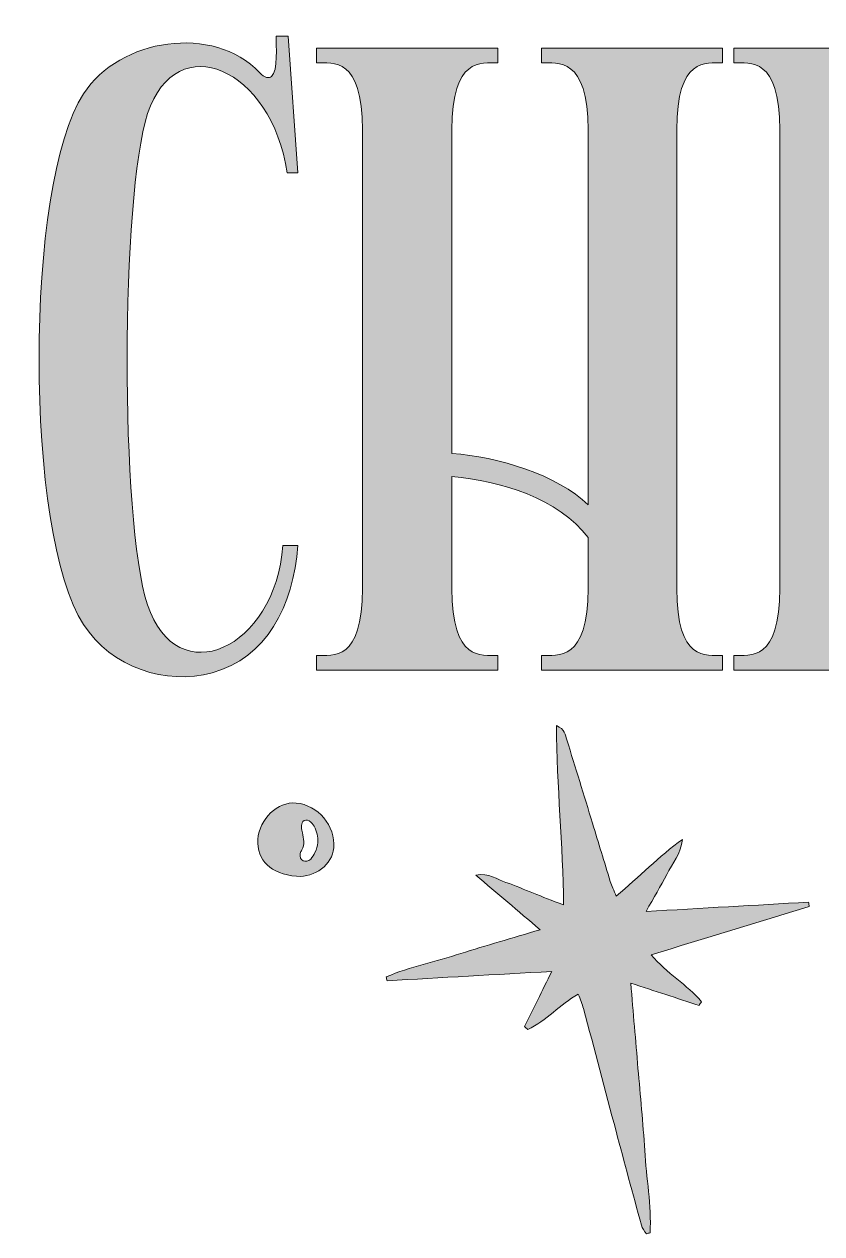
# Model space of a CAD drawing. Header units: inches. Extents: x 50 to 1030, y -1015 to -65.
# Drawn here: x 87 to 322.2, y -938.9 to -582.4 of the extents above; entities that cross this region are included whole.
import ezdxf

# ---------------------------------------------------------------- set-up
doc = ezdxf.new("R2010")
doc.units = ezdxf.units.IN
doc.header["$MEASUREMENT"] = 0
doc.layers.add('Layer 1', color=7, linetype='Continuous')

# ---------------------------------------------------------------- blocks, each defined once
blk = doc.blocks.new('block 2')
at = {"layer": 'Layer 1', "true_color": 0xffffff}
h = blk.add_hatch(color=7, dxfattribs=at)
h.dxf.hatch_style = 2
edge = h.paths.add_edge_path()
edge.add_spline(control_points=[(163.28, -736.02), (161.06, -766.69), (132.02, -779.62), (123.38, -753.51), (115.17, -728.41), (115.62, -633.34), (123.38, -608.74), (132.02, -583.14), (159.96, -595.31), (164.61, -626.24), (164.61, -626.24), (167.72, -626.24), (167.72, -626.24), (167.72, -626.24), (164.83, -585.92), (164.83, -585.92), (164.83, -585.92), (161.29, -585.92), (161.29, -585.92), (161.29, -588.46), (161.95, -596.07), (159.96, -597.84), (159.29, -598.35), (157.96, -598.35), (156.41, -596.57), (142.89, -582.37), (115.17, -586.43), (104.53, -602.91), (87.02, -629.28), (87.02, -732.97), (104.53, -759.34), (112.74, -772.02), (128.92, -777.34), (142.44, -773.54), (158.41, -769.23), (166.39, -754.02), (167.72, -736.02), (167.72, -736.02), (163.28, -736.02), (163.28, -736.02)], knot_values=[0, 0, 0, 0, 1, 1, 1, 2, 2, 2, 3, 3, 3, 4, 4, 4, 5, 5, 5, 6, 6, 6, 7, 7, 7, 8, 8, 8, 9, 9, 9, 10, 10, 10, 11, 11, 11, 12, 12, 12, 13, 13, 13, 13], degree=3, periodic=1)
h = blk.add_hatch(color=7, dxfattribs=at)
h.dxf.hatch_style = 2
edge = h.paths.add_edge_path()
edge.add_spline(control_points=[(292.97, -593.78), (292.97, -593.78), (292.97, -589.47), (292.97, -589.47), (275.24, -589.47), (257.5, -589.47), (239.54, -589.47), (239.54, -589.47), (239.54, -593.78), (239.54, -593.78), (244.42, -593.78), (253.29, -592.01), (253.29, -613.56), (253.29, -613.56), (253.29, -724.1), (253.29, -724.1), (244.42, -715.23), (226.69, -709.9), (213.16, -708.89), (213.16, -708.89), (213.16, -613.56), (213.16, -613.56), (213.16, -592.01), (221.81, -593.78), (226.69, -593.78), (226.69, -593.78), (226.69, -589.47), (226.69, -589.47), (208.95, -589.47), (190.99, -589.47), (173.26, -589.47), (173.26, -589.47), (173.26, -593.78), (173.26, -593.78), (178.13, -593.78), (186.78, -592.01), (186.78, -613.56), (186.78, -658.69), (186.78, -703.56), (186.78, -748.69), (186.78, -770.24), (178.13, -768.47), (173.26, -768.47), (173.26, -768.47), (173.26, -772.78), (173.26, -772.78), (190.99, -772.78), (208.95, -772.78), (226.69, -772.78), (226.69, -772.78), (226.69, -768.47), (226.69, -768.47), (221.81, -768.47), (213.16, -770.24), (213.16, -748.69), (213.16, -748.69), (213.16, -715.73), (213.16, -715.73), (227.57, -717), (244.64, -722.07), (253.29, -733.73), (253.29, -733.73), (253.29, -748.69), (253.29, -748.69), (253.29, -770.24), (244.42, -768.47), (239.54, -768.47), (239.54, -768.47), (239.54, -772.78), (239.54, -772.78), (257.5, -772.78), (275.24, -772.78), (292.97, -772.78), (292.97, -772.78), (292.97, -768.47), (292.97, -768.47), (288.09, -768.47), (279.45, -770.24), (279.45, -748.69), (279.45, -703.56), (279.45, -658.69), (279.45, -613.56), (279.45, -592.01), (288.09, -593.78), (292.97, -593.78)], knot_values=[0, 0, 0, 0, 1, 1, 1, 2, 2, 2, 3, 3, 3, 4, 4, 4, 5, 5, 5, 6, 6, 6, 7, 7, 7, 8, 8, 8, 9, 9, 9, 10, 10, 10, 11, 11, 11, 12, 12, 12, 13, 13, 13, 14, 14, 14, 15, 15, 15, 16, 16, 16, 17, 17, 17, 18, 18, 18, 19, 19, 19, 20, 20, 20, 21, 21, 21, 22, 22, 22, 23, 23, 23, 24, 24, 24, 25, 25, 25, 26, 26, 26, 27, 27, 27, 28, 28, 28, 28], degree=3, periodic=1)
h = blk.add_hatch(color=7, dxfattribs=at)
h.dxf.hatch_style = 2
edge = h.paths.add_edge_path()
edge.add_spline(control_points=[(411.35, -821.2), (418.23, -821.2), (424.88, -820.69), (431.31, -818.16), (479.86, -797.62), (469.66, -728.16), (431.31, -723.34), (413.13, -721.06), (395.39, -737.54), (396.94, -762.89), (398.27, -783.93), (416.68, -792.3), (429.09, -787.23), (437.29, -783.68), (442.17, -772.02), (440.18, -762.38), (438.18, -752.75), (425.99, -755.54), (427.32, -765.42), (427.76, -768.97), (429.98, -772.27), (433.3, -772.78), (429.53, -787.23), (404.7, -783.68), (403.15, -762.38), (401.82, -741.34), (416.68, -728.16), (431.53, -730.69), (459.68, -735.76), (468.77, -782.16), (440.84, -804.22), (429.76, -812.84), (420, -812.84), (412.02, -807.76), (378.32, -786.72), (394.28, -719.54), (362.36, -700.27), (394.06, -690.89), (403.15, -640.94), (388.52, -611.78), (381.43, -597.59), (368.12, -591.25), (354.6, -589.73), (349.94, -589.47), (345.29, -589.47), (340.63, -589.47), (340.63, -589.47), (296.29, -589.47), (296.29, -589.47), (296.29, -589.47), (296.29, -593.78), (296.29, -593.78), (301.17, -593.78), (309.82, -592.01), (309.82, -613.56), (309.82, -613.56), (309.82, -748.69), (309.82, -748.69), (309.82, -770.24), (301.17, -768.47), (296.29, -768.47), (296.29, -768.47), (296.29, -772.78), (296.29, -772.78), (296.29, -772.78), (349.72, -772.78), (349.72, -772.78), (349.72, -772.78), (349.72, -768.47), (349.72, -768.47), (344.85, -768.47), (335.98, -770.24), (335.98, -748.69), (335.98, -748.69), (335.98, -703.06), (335.98, -703.06), (335.98, -703.06), (342.41, -703.06), (342.41, -703.06), (370.12, -704.83), (349.28, -820.69), (411.35, -821.2)], knot_values=[0, 0, 0, 0, 1, 1, 1, 2, 2, 2, 3, 3, 3, 4, 4, 4, 5, 5, 5, 6, 6, 6, 7, 7, 7, 8, 8, 8, 9, 9, 9, 10, 10, 10, 11, 11, 11, 12, 12, 12, 13, 13, 13, 14, 14, 14, 15, 15, 15, 16, 16, 16, 17, 17, 17, 18, 18, 18, 19, 19, 19, 20, 20, 20, 21, 21, 21, 22, 22, 22, 23, 23, 23, 24, 24, 24, 25, 25, 25, 26, 26, 26, 27, 27, 27, 27], degree=3, periodic=1)
edge = h.paths.add_edge_path()
edge.add_spline(control_points=[(354.82, -694.69), (349.28, -699), (342.41, -697.73), (335.98, -697.73), (335.98, -697.73), (335.98, -613.56), (335.98, -613.56), (335.98, -606.46), (337.08, -601.9), (338.42, -599.11), (341.3, -593.02), (348.84, -592.52), (353.49, -595.31), (375.22, -607.73), (375, -678.72), (354.82, -694.69)], knot_values=[0, 0, 0, 0, 1, 1, 1, 2, 2, 2, 3, 3, 3, 4, 4, 4, 5, 5, 5, 5], degree=3, periodic=1)
h = blk.add_hatch(color=7, dxfattribs=at)
h.dxf.hatch_style = 2
edge = h.paths.add_edge_path()
edge.add_spline(control_points=[(318.31, -841.19), (302.62, -842.08), (286.94, -842.98), (270.41, -843.92), (272.74, -839.77), (274.71, -836.46), (276.49, -833.04), (278.22, -829.74), (280.78, -826.8), (281.12, -822.68), (274.22, -827.68), (268.36, -833.78), (261.62, -839.41), (260.92, -837.69), (260.29, -836.42), (259.87, -835.09), (258.08, -829.37), (256.36, -823.63), (254.6, -817.91), (252.09, -809.7), (249.61, -801.49), (247.01, -793.31), (246.58, -791.95), (246.48, -790.16), (243.98, -789.14), (244.08, -806.98), (245.91, -824.21), (246.07, -842), (242.61, -840.66), (239.9, -839.63), (237.2, -838.57), (234.49, -837.5), (231.83, -836.26), (229.06, -835.37), (226.47, -834.54), (224.16, -832.48), (220.19, -833.19), (226.67, -838.69), (232.53, -843.67), (239.15, -849.31), (230.79, -851.81), (223.25, -853.96), (215.77, -856.33), (208.45, -858.64), (200.87, -860.21), (193.78, -863.22), (193.86, -863.59), (193.94, -863.96), (194.02, -864.34), (209.95, -863.44), (225.88, -862.54), (242.59, -861.6), (239.71, -867.42), (237.13, -872.64), (234.54, -877.85), (234.88, -878.14), (235.22, -878.42), (235.55, -878.71), (241.01, -876.16), (244.98, -871.27), (250.43, -868.29), (250.99, -869.85), (251.59, -871.18), (251.96, -872.57), (255.18, -884.61), (258.35, -896.67), (261.56, -908.72), (264.02, -917.95), (266.51, -927.18), (269.04, -936.39), (269.3, -937.31), (270, -938.1), (270.49, -938.95), (270.87, -938.85), (271.24, -938.75), (271.61, -938.66), (272.02, -930.53), (270.47, -922.47), (270.01, -914.38), (269.54, -906.3), (268.71, -898.24), (268.03, -890.17), (267.34, -882.01), (266.64, -873.85), (265.89, -865.05), (273.05, -867.39), (279.55, -869.51), (286.04, -871.64), (286.27, -871.27), (286.51, -870.9), (286.74, -870.54), (282.56, -865.47), (276.51, -862.23), (271.89, -856.71), (287.77, -851.86), (303.15, -847.16), (318.52, -842.46), (318.45, -842.04), (318.38, -841.61), (318.31, -841.19)], knot_values=[0, 0, 0, 0, 1, 1, 1, 2, 2, 2, 3, 3, 3, 4, 4, 4, 5, 5, 5, 6, 6, 6, 7, 7, 7, 8, 8, 8, 9, 9, 9, 10, 10, 10, 11, 11, 11, 12, 12, 12, 13, 13, 13, 14, 14, 14, 15, 15, 15, 16, 16, 16, 17, 17, 17, 18, 18, 18, 19, 19, 19, 20, 20, 20, 21, 21, 21, 22, 22, 22, 23, 23, 23, 24, 24, 24, 25, 25, 25, 26, 26, 26, 27, 27, 27, 28, 28, 28, 29, 29, 29, 30, 30, 30, 31, 31, 31, 32, 32, 32, 33, 33, 33, 33], degree=3, periodic=1)
h = blk.add_hatch(color=7, dxfattribs=at)
h.dxf.hatch_style = 2
edge = h.paths.add_edge_path()
edge.add_spline(control_points=[(167.21, -811.97), (161.79, -811.5), (156.36, -816.65), (155.93, -822.67), (155.49, -828.85), (159.76, -832.92), (167.35, -833.54), (172.78, -833.98), (177.92, -830.07), (178.31, -825.21), (178.83, -818.66), (173.69, -812.53), (167.21, -811.97)], knot_values=[0, 0, 0, 0, 1, 1, 1, 2, 2, 2, 3, 3, 3, 4, 4, 4, 4], degree=3, periodic=1)
edge = h.paths.add_edge_path()
edge.add_spline(control_points=[(172.76, -826.54), (172.41, -827.23), (172.06, -827.92), (171.51, -828.46), (170.09, -829.88), (167.97, -828.93), (168.42, -826.84), (168.51, -826.45), (168.74, -826.12), (168.93, -825.77), (169.84, -824.13), (169.41, -822.46), (169.06, -820.74), (168.87, -819.79), (168.49, -818.27), (169.19, -817.44), (170.28, -816.16), (171.98, -817.77), (172.53, -818.8), (173.32, -820.31), (173.71, -821.96), (173.58, -823.58), (173.51, -824.59), (173.24, -825.59), (172.76, -826.54)], knot_values=[0, 0, 0, 0, 1, 1, 1, 2, 2, 2, 3, 3, 3, 4, 4, 4, 5, 5, 5, 6, 6, 6, 7, 7, 7, 8, 8, 8, 8], degree=3, periodic=1)
at = {"layer": 'Layer 1', "lineweight": 0}
for points, knots in [([(163.28, -736.02), (161.06, -766.69), (132.02, -779.62), (123.38, -753.51), (115.17, -728.41), (115.62, -633.34), (123.38, -608.74), (132.02, -583.14), (159.96, -595.31), (164.61, -626.24), (164.61, -626.24), (167.72, -626.24), (167.72, -626.24), (167.72, -626.24), (164.83, -585.92), (164.83, -585.92), (164.83, -585.92), (161.29, -585.92), (161.29, -585.92), (161.29, -588.46), (161.95, -596.07), (159.96, -597.84), (159.29, -598.35), (157.96, -598.35), (156.41, -596.57), (142.89, -582.37), (115.17, -586.43), (104.53, -602.91), (87.02, -629.28), (87.02, -732.97), (104.53, -759.34), (112.74, -772.02), (128.92, -777.34), (142.44, -773.54), (158.41, -769.23), (166.39, -754.02), (167.72, -736.02), (167.72, -736.02), (163.28, -736.02), (163.28, -736.02)], [0, 0, 0, 0, 1, 1, 1, 2, 2, 2, 3, 3, 3, 4, 4, 4, 5, 5, 5, 6, 6, 6, 7, 7, 7, 8, 8, 8, 9, 9, 9, 10, 10, 10, 11, 11, 11, 12, 12, 12, 13, 13, 13, 13]), ([(292.97, -593.78), (292.97, -593.78), (292.97, -589.47), (292.97, -589.47), (275.24, -589.47), (257.5, -589.47), (239.54, -589.47), (239.54, -589.47), (239.54, -593.78), (239.54, -593.78), (244.42, -593.78), (253.29, -592.01), (253.29, -613.56), (253.29, -613.56), (253.29, -724.1), (253.29, -724.1), (244.42, -715.23), (226.69, -709.9), (213.16, -708.89), (213.16, -708.89), (213.16, -613.56), (213.16, -613.56), (213.16, -592.01), (221.81, -593.78), (226.69, -593.78), (226.69, -593.78), (226.69, -589.47), (226.69, -589.47), (208.95, -589.47), (190.99, -589.47), (173.26, -589.47), (173.26, -589.47), (173.26, -593.78), (173.26, -593.78), (178.13, -593.78), (186.78, -592.01), (186.78, -613.56), (186.78, -658.69), (186.78, -703.56), (186.78, -748.69), (186.78, -770.24), (178.13, -768.47), (173.26, -768.47), (173.26, -768.47), (173.26, -772.78), (173.26, -772.78), (190.99, -772.78), (208.95, -772.78), (226.69, -772.78), (226.69, -772.78), (226.69, -768.47), (226.69, -768.47), (221.81, -768.47), (213.16, -770.24), (213.16, -748.69), (213.16, -748.69), (213.16, -715.73), (213.16, -715.73), (227.57, -717), (244.64, -722.07), (253.29, -733.73), (253.29, -733.73), (253.29, -748.69), (253.29, -748.69), (253.29, -770.24), (244.42, -768.47), (239.54, -768.47), (239.54, -768.47), (239.54, -772.78), (239.54, -772.78), (257.5, -772.78), (275.24, -772.78), (292.97, -772.78), (292.97, -772.78), (292.97, -768.47), (292.97, -768.47), (288.09, -768.47), (279.45, -770.24), (279.45, -748.69), (279.45, -703.56), (279.45, -658.69), (279.45, -613.56), (279.45, -592.01), (288.09, -593.78), (292.97, -593.78)], [0, 0, 0, 0, 1, 1, 1, 2, 2, 2, 3, 3, 3, 4, 4, 4, 5, 5, 5, 6, 6, 6, 7, 7, 7, 8, 8, 8, 9, 9, 9, 10, 10, 10, 11, 11, 11, 12, 12, 12, 13, 13, 13, 14, 14, 14, 15, 15, 15, 16, 16, 16, 17, 17, 17, 18, 18, 18, 19, 19, 19, 20, 20, 20, 21, 21, 21, 22, 22, 22, 23, 23, 23, 24, 24, 24, 25, 25, 25, 26, 26, 26, 27, 27, 27, 28, 28, 28, 28]), ([(411.35, -821.2), (418.23, -821.2), (424.88, -820.69), (431.31, -818.16), (479.86, -797.62), (469.66, -728.16), (431.31, -723.34), (413.13, -721.06), (395.39, -737.54), (396.94, -762.89), (398.27, -783.93), (416.68, -792.3), (429.09, -787.23), (437.29, -783.68), (442.17, -772.02), (440.18, -762.38), (438.18, -752.75), (425.99, -755.54), (427.32, -765.42), (427.76, -768.97), (429.98, -772.27), (433.3, -772.78), (429.53, -787.23), (404.7, -783.68), (403.15, -762.38), (401.82, -741.34), (416.68, -728.16), (431.53, -730.69), (459.68, -735.76), (468.77, -782.16), (440.84, -804.22), (429.76, -812.84), (420, -812.84), (412.02, -807.76), (378.32, -786.72), (394.28, -719.54), (362.36, -700.27), (394.06, -690.89), (403.15, -640.94), (388.52, -611.78), (381.43, -597.59), (368.12, -591.25), (354.6, -589.73), (349.94, -589.47), (345.29, -589.47), (340.63, -589.47), (340.63, -589.47), (296.29, -589.47), (296.29, -589.47), (296.29, -589.47), (296.29, -593.78), (296.29, -593.78), (301.17, -593.78), (309.82, -592.01), (309.82, -613.56), (309.82, -613.56), (309.82, -748.69), (309.82, -748.69), (309.82, -770.24), (301.17, -768.47), (296.29, -768.47), (296.29, -768.47), (296.29, -772.78), (296.29, -772.78), (296.29, -772.78), (349.72, -772.78), (349.72, -772.78), (349.72, -772.78), (349.72, -768.47), (349.72, -768.47), (344.85, -768.47), (335.98, -770.24), (335.98, -748.69), (335.98, -748.69), (335.98, -703.06), (335.98, -703.06), (335.98, -703.06), (342.41, -703.06), (342.41, -703.06), (370.12, -704.83), (349.28, -820.69), (411.35, -821.2)], [0, 0, 0, 0, 1, 1, 1, 2, 2, 2, 3, 3, 3, 4, 4, 4, 5, 5, 5, 6, 6, 6, 7, 7, 7, 8, 8, 8, 9, 9, 9, 10, 10, 10, 11, 11, 11, 12, 12, 12, 13, 13, 13, 14, 14, 14, 15, 15, 15, 16, 16, 16, 17, 17, 17, 18, 18, 18, 19, 19, 19, 20, 20, 20, 21, 21, 21, 22, 22, 22, 23, 23, 23, 24, 24, 24, 25, 25, 25, 26, 26, 26, 27, 27, 27, 27]), ([(318.31, -841.19), (302.62, -842.08), (286.94, -842.98), (270.41, -843.92), (272.74, -839.77), (274.71, -836.46), (276.49, -833.04), (278.22, -829.74), (280.78, -826.8), (281.12, -822.68), (274.22, -827.68), (268.36, -833.78), (261.62, -839.41), (260.92, -837.69), (260.29, -836.42), (259.87, -835.09), (258.08, -829.37), (256.36, -823.63), (254.6, -817.91), (252.09, -809.7), (249.61, -801.49), (247.01, -793.31), (246.58, -791.95), (246.48, -790.16), (243.98, -789.14), (244.08, -806.98), (245.91, -824.21), (246.07, -842), (242.61, -840.66), (239.9, -839.63), (237.2, -838.57), (234.49, -837.5), (231.83, -836.26), (229.06, -835.37), (226.47, -834.54), (224.16, -832.48), (220.19, -833.19), (226.67, -838.69), (232.53, -843.67), (239.15, -849.31), (230.79, -851.81), (223.25, -853.96), (215.77, -856.33), (208.45, -858.64), (200.87, -860.21), (193.78, -863.22), (193.86, -863.59), (193.94, -863.96), (194.02, -864.34), (209.95, -863.44), (225.88, -862.54), (242.59, -861.6), (239.71, -867.42), (237.13, -872.64), (234.54, -877.85), (234.88, -878.14), (235.22, -878.42), (235.55, -878.71), (241.01, -876.16), (244.98, -871.27), (250.43, -868.29), (250.99, -869.85), (251.59, -871.18), (251.96, -872.57), (255.18, -884.61), (258.35, -896.67), (261.56, -908.72), (264.02, -917.95), (266.51, -927.18), (269.04, -936.39), (269.3, -937.31), (270, -938.1), (270.49, -938.95), (270.87, -938.85), (271.24, -938.75), (271.61, -938.66), (272.02, -930.53), (270.47, -922.47), (270.01, -914.38), (269.54, -906.3), (268.71, -898.24), (268.03, -890.17), (267.34, -882.01), (266.64, -873.85), (265.89, -865.05), (273.05, -867.39), (279.55, -869.51), (286.04, -871.64), (286.27, -871.27), (286.51, -870.9), (286.74, -870.54), (282.56, -865.47), (276.51, -862.23), (271.89, -856.71), (287.77, -851.86), (303.15, -847.16), (318.52, -842.46), (318.45, -842.04), (318.38, -841.61), (318.31, -841.19)], [0, 0, 0, 0, 1, 1, 1, 2, 2, 2, 3, 3, 3, 4, 4, 4, 5, 5, 5, 6, 6, 6, 7, 7, 7, 8, 8, 8, 9, 9, 9, 10, 10, 10, 11, 11, 11, 12, 12, 12, 13, 13, 13, 14, 14, 14, 15, 15, 15, 16, 16, 16, 17, 17, 17, 18, 18, 18, 19, 19, 19, 20, 20, 20, 21, 21, 21, 22, 22, 22, 23, 23, 23, 24, 24, 24, 25, 25, 25, 26, 26, 26, 27, 27, 27, 28, 28, 28, 29, 29, 29, 30, 30, 30, 31, 31, 31, 32, 32, 32, 33, 33, 33, 33]), ([(167.21, -811.97), (161.79, -811.5), (156.36, -816.65), (155.93, -822.67), (155.49, -828.85), (159.76, -832.92), (167.35, -833.54), (172.78, -833.98), (177.92, -830.07), (178.31, -825.21), (178.83, -818.66), (173.69, -812.53), (167.21, -811.97)], [0, 0, 0, 0, 1, 1, 1, 2, 2, 2, 3, 3, 3, 4, 4, 4, 4]), ([(172.76, -826.54), (172.41, -827.23), (172.06, -827.92), (171.51, -828.46), (170.09, -829.88), (167.97, -828.93), (168.42, -826.84), (168.51, -826.45), (168.74, -826.12), (168.93, -825.77), (169.84, -824.13), (169.41, -822.46), (169.06, -820.74), (168.87, -819.79), (168.49, -818.27), (169.19, -817.44), (170.28, -816.16), (171.98, -817.77), (172.53, -818.8), (173.32, -820.31), (173.71, -821.96), (173.58, -823.58), (173.51, -824.59), (173.24, -825.59), (172.76, -826.54)], [0, 0, 0, 0, 1, 1, 1, 2, 2, 2, 3, 3, 3, 4, 4, 4, 5, 5, 5, 6, 6, 6, 7, 7, 7, 8, 8, 8, 8])]:
    blk.add_open_spline(points, degree=3, knots=knots, dxfattribs=at)

msp = doc.modelspace()

# ---------------------------------------------------------------- block references
at = {"layer": 'Layer 1'}
msp.add_blockref('block 2', (0, 0), dxfattribs=at)

doc.saveas('drawing.dxf')
